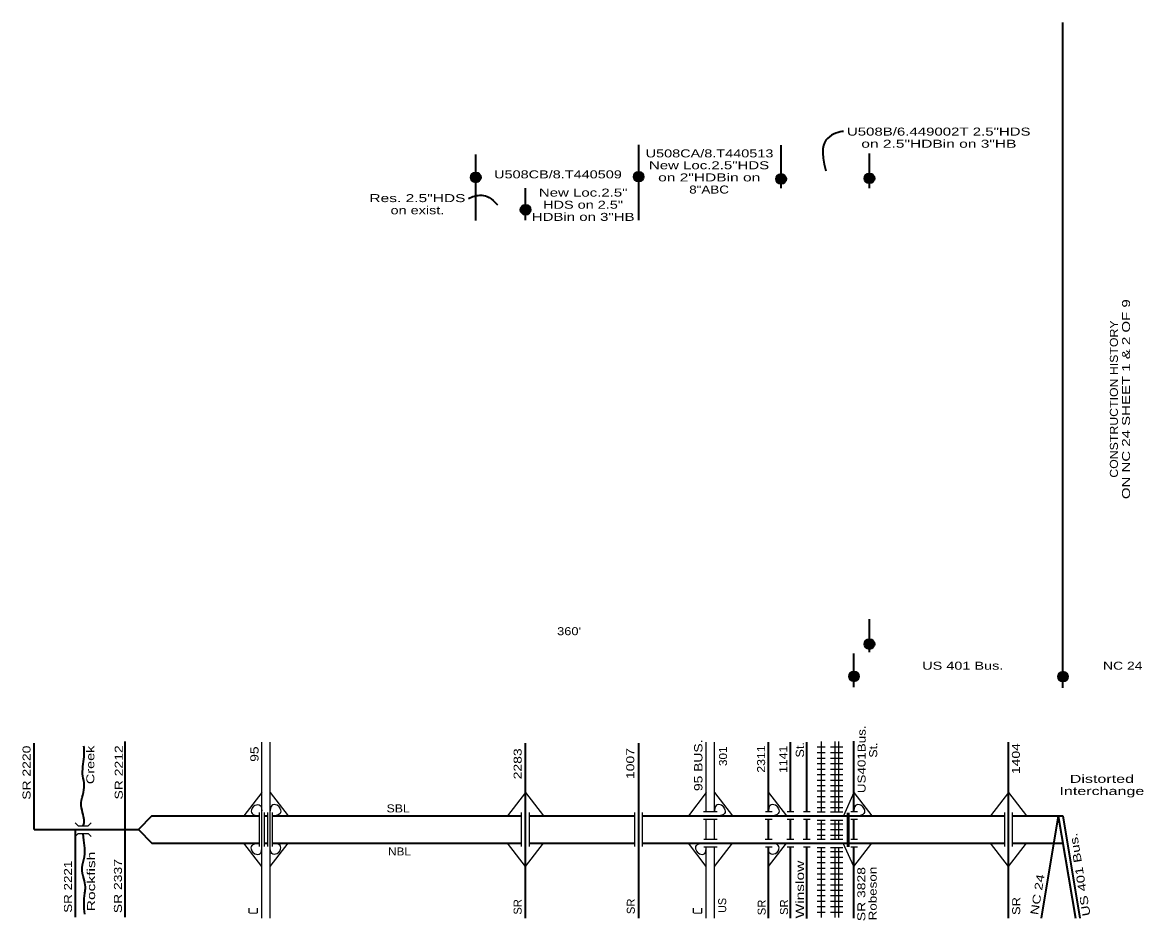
# Model space of a CAD drawing. Extents: x 0.4 to 6.66, y -6.85 to -0.39.
# Drawn here: x 2.594 to 6.655, y -3.648 to -0.394 of the extents above; entities that cross this region are included whole.
import ezdxf
from ezdxf.enums import TextEntityAlignment as Align

# ---------------------------------------------------------------- set-up
doc = ezdxf.new("R2010")
doc.units = 0
doc.header["$LTSCALE"] = 0.012
doc.layers.add('1', color=7, linetype='Continuous', lineweight=25)

msp = doc.modelspace()

# ---------------------------------------------------------------- hatches: boundary and pattern name
at = {"layer": '1'}
for points in [[(4.25398, -0.95549, 1), (4.21815, -0.95549, 1)], [(4.84391, -0.953, 1), (4.80808, -0.953, 1)], [(5.35991, -0.961, 1), (5.32408, -0.961, 1)], [(5.67991, -0.959, 1), (5.64408, -0.959, 1)], [(4.43396, -1.07278, 1), (4.39813, -1.07278, 1)], [(5.67991, -2.64615, 1), (5.64408, -2.64615, 1)], [(5.62391, -2.76325, 1), (5.58808, -2.76325, 1)], [(6.38091, -2.764, 1), (6.34508, -2.764, 1)]]:
    msp.add_hatch(color=256, dxfattribs=at).paths.add_polyline_path(points)

# ---------------------------------------------------------------- linework, layer by layer
at = {"layer": '1', "lineweight": 35}
for p, q in [((6.363, -2.805), (6.363, -0.394)), ((4.826, -1.11), (4.826, -0.838)), ((5.342, -0.994), (5.342, -0.839)), ((4.236, -1.112), (4.236, -0.872)), ((5.662, -0.994), (5.662, -0.869)), ((4.416, -1.11), (4.416, -0.994)), ((5.662, -2.676), (5.662, -2.556)), ((5.606, -2.802), (5.606, -2.68)), ((2.636, -3.318), (2.636, -3.005)), ((2.966, -3.635), (2.966, -2.999)), ((4.416, -3.639), (4.416, -3.005)), ((4.826, -3.639), (4.826, -3.005)), ((5.296, -3.254), (5.296, -3.001)), ((5.376, -3.254), (5.376, -3.001)), ((5.435, -3.254), (5.435, -3.001)), ((5.606, -3.254), (5.606, -2.998)), ((6.166, -3.639), (6.166, -3.001)), ((3.062, -3.268), (3.452, -3.268)), ((3.47, -3.268), (3.482, -3.268)), ((3.5, -3.268), (4.402, -3.268)), ((4.43, -3.268), (4.812, -3.268)), ((4.84, -3.268), (5.11, -3.268)), ((5.11, -3.268), (6.152, -3.268)), ((5.296, -3.354), (5.296, -3.282)), ((5.376, -3.354), (5.376, -3.282)), ((5.435, -3.354), (5.435, -3.282)), ((5.606, -3.354), (5.606, -3.282)), ((6.18, -3.268), (6.363, -3.268)), ((6.346, -3.268), (6.284, -3.639)), ((6.346, -3.268), (6.408, -3.639)), ((6.363, -3.268), (6.424, -3.639)), ((2.636, -3.318), (3.014, -3.318)), ((2.786, -3.635), (2.786, -3.32)), ((3.062, -3.368), (3.452, -3.368)), ((3.47, -3.368), (3.482, -3.368)), ((3.5, -3.368), (4.402, -3.368)), ((4.43, -3.368), (4.812, -3.368)), ((4.84, -3.368), (5.11, -3.368)), ((5.11, -3.368), (6.152, -3.368)), ((6.18, -3.368), (6.363, -3.368)), ((5.296, -3.639), (5.296, -3.382)), ((5.376, -3.639), (5.376, -3.382)), ((5.435, -3.64), (5.435, -3.382)), ((5.606, -3.639), (5.606, -3.382))]:
    msp.add_line(p, q, dxfattribs=at)
at = {"layer": '1'}
for p, q in [((3.461, -3.639), (3.461, -3.001)), ((3.491, -3.639), (3.491, -3.001)), ((5.071, -3.254), (5.071, -3.001)), ((5.101, -3.254), (5.101, -3.001)), ((5.487, -2.999), (5.487, -3.254)), ((5.536, -2.999), (5.536, -3.254)), ((5.55, -2.999), (5.55, -3.254)), ((5.472, -3.019), (5.502, -3.019)), ((5.472, -3.039), (5.502, -3.039)), ((5.521, -3.019), (5.565, -3.019)), ((5.521, -3.039), (5.565, -3.039)), ((5.472, -3.059), (5.502, -3.059)), ((5.472, -3.079), (5.502, -3.079)), ((5.521, -3.059), (5.565, -3.059)), ((5.521, -3.079), (5.565, -3.079)), ((5.472, -3.099), (5.502, -3.099)), ((5.472, -3.119), (5.502, -3.119)), ((5.521, -3.099), (5.565, -3.099)), ((5.521, -3.119), (5.565, -3.119)), ((5.472, -3.139), (5.502, -3.139)), ((5.472, -3.158), (5.502, -3.158)), ((5.521, -3.139), (5.565, -3.139)), ((5.521, -3.158), (5.565, -3.158)), ((3.461, -3.184), (3.396, -3.268)), ((3.491, -3.184), (3.556, -3.268)), ((4.416, -3.184), (4.351, -3.268)), ((4.416, -3.184), (4.481, -3.268)), ((5.071, -3.184), (5.006, -3.268)), ((5.101, -3.184), (5.166, -3.268)), ((5.296, -3.184), (5.361, -3.268)), ((5.472, -3.178), (5.502, -3.178)), ((5.472, -3.198), (5.502, -3.198)), ((5.521, -3.178), (5.565, -3.178)), ((5.521, -3.198), (5.565, -3.198)), ((5.606, -3.184), (5.568, -3.268)), ((5.606, -3.184), (5.671, -3.268)), ((6.166, -3.184), (6.101, -3.268)), ((6.166, -3.184), (6.231, -3.268)), ((5.472, -3.218), (5.502, -3.218)), ((5.472, -3.238), (5.502, -3.238)), ((5.521, -3.218), (5.565, -3.218)), ((5.521, -3.238), (5.565, -3.238)), ((3.452, -3.38), (3.452, -3.256)), ((3.47, -3.38), (3.47, -3.256)), ((3.482, -3.38), (3.482, -3.256)), ((3.5, -3.38), (3.5, -3.256)), ((4.402, -3.38), (4.402, -3.256)), ((4.43, -3.38), (4.43, -3.256)), ((4.812, -3.38), (4.812, -3.256)), ((4.84, -3.38), (4.84, -3.256)), ((5.11, -3.254), (5.061, -3.254)), ((5.11, -3.282), (5.061, -3.282)), ((5.071, -3.354), (5.071, -3.282)), ((5.101, -3.354), (5.101, -3.282)), ((5.309, -3.282), (5.284, -3.282)), ((5.309, -3.254), (5.285, -3.254)), ((5.388, -3.254), (5.364, -3.254)), ((5.388, -3.282), (5.364, -3.282)), ((5.447, -3.254), (5.423, -3.254)), ((5.447, -3.282), (5.423, -3.282)), ((5.472, -3.254), (5.502, -3.254)), ((5.472, -3.284), (5.502, -3.284)), ((5.487, -3.284), (5.487, -3.353)), ((5.521, -3.254), (5.565, -3.254)), ((5.521, -3.284), (5.565, -3.284)), ((5.536, -3.284), (5.536, -3.353)), ((5.55, -3.284), (5.55, -3.353)), ((5.619, -3.282), (5.594, -3.282)), ((5.619, -3.254), (5.595, -3.254)), ((6.152, -3.38), (6.152, -3.256)), ((6.18, -3.38), (6.18, -3.256)), ((5.472, -3.298), (5.502, -3.298)), ((5.472, -3.318), (5.502, -3.318)), ((5.521, -3.298), (5.565, -3.298)), ((5.521, -3.318), (5.565, -3.318)), ((3.461, -3.452), (3.396, -3.368)), ((3.491, -3.452), (3.556, -3.368)), ((4.416, -3.452), (4.351, -3.368)), ((4.416, -3.452), (4.481, -3.368)), ((5.071, -3.452), (5.006, -3.368)), ((5.11, -3.354), (5.062, -3.354)), ((5.101, -3.452), (5.166, -3.368)), ((5.309, -3.354), (5.284, -3.354)), ((5.296, -3.452), (5.361, -3.368)), ((5.388, -3.354), (5.363, -3.354)), ((5.447, -3.354), (5.422, -3.354)), ((5.472, -3.338), (5.502, -3.338)), ((5.472, -3.353), (5.502, -3.353)), ((5.521, -3.338), (5.565, -3.338)), ((5.521, -3.353), (5.565, -3.353)), ((5.606, -3.452), (5.567, -3.368)), ((5.619, -3.354), (5.594, -3.354)), ((5.606, -3.452), (5.671, -3.368)), ((6.166, -3.452), (6.101, -3.368)), ((6.166, -3.452), (6.231, -3.368)), ((5.11, -3.382), (5.062, -3.382)), ((5.071, -3.639), (5.071, -3.382)), ((5.101, -3.639), (5.101, -3.382)), ((5.309, -3.382), (5.285, -3.382)), ((5.388, -3.382), (5.364, -3.382)), ((5.447, -3.382), (5.423, -3.382)), ((5.472, -3.383), (5.502, -3.383)), ((5.472, -3.398), (5.502, -3.398)), ((5.487, -3.383), (5.487, -3.637)), ((5.521, -3.383), (5.565, -3.383)), ((5.521, -3.398), (5.565, -3.398)), ((5.536, -3.383), (5.536, -3.637)), ((5.55, -3.383), (5.55, -3.637)), ((5.619, -3.382), (5.595, -3.382)), ((5.472, -3.418), (5.502, -3.418)), ((5.472, -3.438), (5.502, -3.438)), ((5.521, -3.418), (5.565, -3.418)), ((5.521, -3.438), (5.565, -3.438)), ((5.472, -3.458), (5.502, -3.458)), ((5.472, -3.478), (5.502, -3.478)), ((5.521, -3.458), (5.565, -3.458)), ((5.521, -3.478), (5.565, -3.478)), ((5.472, -3.498), (5.502, -3.498)), ((5.472, -3.518), (5.502, -3.518)), ((5.521, -3.498), (5.565, -3.498)), ((5.521, -3.518), (5.565, -3.518)), ((5.472, -3.538), (5.502, -3.538)), ((5.472, -3.557), (5.502, -3.557)), ((5.521, -3.538), (5.565, -3.538)), ((5.521, -3.557), (5.565, -3.557)), ((3.415, -3.62), (3.415, -3.603)), ((3.445, -3.62), (3.445, -3.603)), ((5.025, -3.62), (5.025, -3.603)), ((5.055, -3.62), (5.055, -3.603)), ((5.472, -3.577), (5.502, -3.577)), ((5.472, -3.597), (5.502, -3.597)), ((5.521, -3.577), (5.565, -3.577)), ((5.521, -3.597), (5.565, -3.597)), ((5.472, -3.617), (5.502, -3.617)), ((5.521, -3.617), (5.565, -3.617))]:
    msp.add_line(p, q, dxfattribs=at)
at = {"layer": '1', "lineweight": 53}
msp.add_line((5.585, -3.381), (5.585, -3.257), dxfattribs=at)
at = {"layer": '1', "lineweight": 35}
msp.add_lwpolyline([(3.062, -3.268), (3.014, -3.318), (3.062, -3.368)], dxfattribs=at)
at = {"layer": '1'}
for points in [[(2.785, -3.294), (2.795, -3.305), (2.832, -3.305), (2.843, -3.294)], [(2.785, -3.343), (2.795, -3.333), (2.832, -3.333), (2.843, -3.343)]]:
    msp.add_lwpolyline(points, dxfattribs=at)
at = {"layer": '1', "lineweight": 35}
for centre in [(4.23607, -0.95549), (4.82599, -0.953), (5.34199, -0.961), (5.66199, -0.959), (4.41604, -1.07278), (5.66199, -2.64615), (5.60599, -2.76325), (6.36299, -2.764)]:
    msp.add_circle(centre, 0.01792, dxfattribs=at)
for points in [[(5.568, -0.789), (5.555, -0.79), (5.499, -0.803), (5.486, -0.86), (5.504, -0.932)], [(4.21, -1.032), (4.222, -1.025), (4.258, -1.013), (4.292, -1.03), (4.314, -1.055)], [(2.814, -3.305), (2.817, -3.295), (2.818, -3.284), (2.812, -3.258), (2.803, -3.222), (2.816, -3.183), (2.819, -3.148), (2.809, -3.117), (2.814, -3.081), (2.819, -3.045), (2.817, -3.024), (2.816, -3.016)], [(2.819, -3.549), (2.821, -3.542), (2.824, -3.526), (2.817, -3.498), (2.805, -3.456), (2.821, -3.417), (2.819, -3.375), (2.815, -3.351), (2.814, -3.333)], [(2.819, -3.549), (2.817, -3.561), (2.814, -3.586), (2.817, -3.612), (2.819, -3.625)]]:
    msp.add_open_spline(points, degree=3, dxfattribs=at)
at = {"layer": '1'}
for points in [[(3.431, -3.233), (3.423, -3.243), (3.42, -3.259), (3.43, -3.265), (3.444, -3.268)], [(3.431, -3.233), (3.437, -3.228), (3.454, -3.225), (3.46, -3.236), (3.461, -3.25)], [(3.521, -3.233), (3.515, -3.228), (3.498, -3.225), (3.492, -3.236), (3.491, -3.25)], [(3.521, -3.233), (3.529, -3.243), (3.532, -3.259), (3.522, -3.265), (3.508, -3.268)], [(5.131, -3.233), (5.125, -3.228), (5.108, -3.225), (5.102, -3.236), (5.101, -3.25)], [(5.131, -3.233), (5.139, -3.243), (5.142, -3.259), (5.132, -3.265), (5.118, -3.268)], [(5.326, -3.233), (5.32, -3.228), (5.303, -3.225), (5.297, -3.236), (5.296, -3.25)], [(5.326, -3.233), (5.334, -3.243), (5.337, -3.259), (5.327, -3.265), (5.313, -3.268)], [(5.636, -3.233), (5.63, -3.228), (5.613, -3.225), (5.607, -3.236), (5.606, -3.25)], [(5.636, -3.233), (5.644, -3.243), (5.647, -3.259), (5.637, -3.265), (5.623, -3.268)], [(3.431, -3.403), (3.423, -3.393), (3.42, -3.377), (3.43, -3.371), (3.444, -3.368)], [(3.521, -3.403), (3.529, -3.393), (3.532, -3.377), (3.522, -3.371), (3.508, -3.368)], [(5.041, -3.403), (5.033, -3.393), (5.03, -3.377), (5.04, -3.371), (5.054, -3.368)], [(5.326, -3.403), (5.334, -3.393), (5.337, -3.377), (5.327, -3.371), (5.313, -3.368)], [(3.431, -3.403), (3.437, -3.408), (3.454, -3.411), (3.46, -3.4), (3.461, -3.386)], [(3.521, -3.403), (3.515, -3.408), (3.498, -3.411), (3.492, -3.4), (3.491, -3.386)], [(5.041, -3.403), (5.047, -3.408), (5.064, -3.411), (5.07, -3.4), (5.071, -3.386)], [(5.326, -3.403), (5.32, -3.408), (5.303, -3.411), (5.297, -3.4), (5.296, -3.386)]]:
    msp.add_open_spline(points, degree=3, dxfattribs=at)

# ---------------------------------------------------------------- texts
for s, width, p in [('U508B/6.449002T 2.5"HDS', 1.4, (5.913, -0.804)), ('on 2.5"HDBin on 3"HB', 1.45, (5.9135, -0.848)), ('New Loc.2.5"HDS', 1.4, (5.081, -0.926)), ('on 2"HDBin on', 1.45, (5.0815, -0.97)), ('New Loc.2.5"', 1.4, (4.625, -1.025)), ('8"ABC', 1.25, (5.081, -1.014)), ('Res. 2.5"HDS', 1.45, (4.0245, -1.045)), ('HDS on 2.5"', 1.35, (4.6245, -1.069)), ('on exist.', 1.35, (4.0245, -1.089)), ('HDBin on 3"HB', 1.4, (4.625, -1.113)), ('Distorted', 1.5, (6.504, -3.149)), ('Interchange', 1.5, (6.504, -3.193))]:
    msp.add_text(s, height=0.029, dxfattribs=dict(at, width=width)).set_placement(p, align=Align.CENTER)
for s, width, p in [('U508CA/8.T440513', 1.35, (5.314, -0.883)), ('U508CB/8.T440509', 1.35, (4.765, -0.959)), ("360'", 1.2, (4.617, -2.614)), ('US 401 Bus.', 1.35, (6.147, -2.739)), ('NC 24', 1.3, (6.651, -2.739)), ('SBL', 1.15, (3.997, -3.256)), ('NBL', 1.1, (4.001, -3.412))]:
    msp.add_text(s, height=0.029, dxfattribs=dict(at, width=width)).set_placement(p, align=Align.RIGHT)
for s, width, p in [('ON NC 24 SHEET 1 & 2 OF 9', 1.4, (6.606, -1.759)), ('CONSTRUCTION HISTORY', 1.15, (6.562, -1.7585))]:
    msp.add_text(s, height=0.029, rotation=90, dxfattribs=dict(at, width=width)).set_placement(p, align=Align.CENTER)
for s, height, rotation, width, p in [('US401Bus.', 0.029, 90, 1.25, (5.648, -2.941)), ('95 BUS.', 0.03, 90, 1.25, (5.057, -2.992)), ('St.', 0.03, 90, 1.15, (5.425, -3.001)), ('SR 2220', 0.029, 90, 1.3, (2.623, -3.014)), ('Creek', 0.029, 90, 1.35, (2.854, -3.014)), ('SR 2212', 0.029, 90, 1.3, (2.957, -3.013)), ('95', 0.03, 90, 1.25, (3.449, -3.017)), ('2283', 0.029, 90, 1.3, (4.402, -3.024)), ('1007', 0.029, 90, 1.3, (4.81, -3.023)), ('301', 0.029, 90, 1.1, (5.146, -3.017)), ('2311', 0.029, 90, 1.15, (5.284, -3.013)), ('1141', 0.029, 90, 1.15, (5.364, -3.014)), ('St.', 0.029, 90, 1.15, (5.69, -3.003)), ('1404', 0.029, 90, 1.3, (6.207, -3.005)), ('US 401 Bus.', 0.02899, 99.261, 1.4, (6.41403, -3.32867)), ('SR 2221', 0.029, 90, 1.25, (2.773, -3.431)), ('SR 2337', 0.029, 90, 1.3, (2.954, -3.425)), ('SR 3828', 0.029, 90, 1.3, (5.647, -3.454)), ('Robeson', 0.029, 90, 1.25, (5.688, -3.453)), ('NC 24', 0.029, 80.8, 1.35, (6.29654, -3.48264)), ('SR', 0.029, 90, 1.05, (4.402, -3.57)), ('SR', 0.029, 90, 1.05, (4.812, -3.568)), ('SR', 0.029, 90, 1.05, (5.286, -3.572)), ('SR', 0.029, 90, 1.05, (5.367, -3.571)), ('SR ', 0.029, 90, 1.2, (6.208, -3.55))]:
    msp.add_text(s, height=height, rotation=rotation, dxfattribs=dict(at, width=width)).set_placement(p, align=Align.RIGHT)
for s, height, width, p in [('Rockfish', 0.029, 1.45, (2.857, -3.614)), ('Winslow', 0.03, 1.4, (5.425, -3.64))]:
    msp.add_text(s, height=height, rotation=90, dxfattribs=dict(at, width=width)).set_placement(p)
msp.add_text('US', height=0.029, rotation=90, dxfattribs=at).set_placement((5.143, -3.566), align=Align.RIGHT)
for p in [(3.445, -3.627), (5.055, -3.627)]:
    msp.add_text('I', height=0.03, rotation=90, dxfattribs=at).set_placement(p)

doc.saveas('drawing.dxf')
